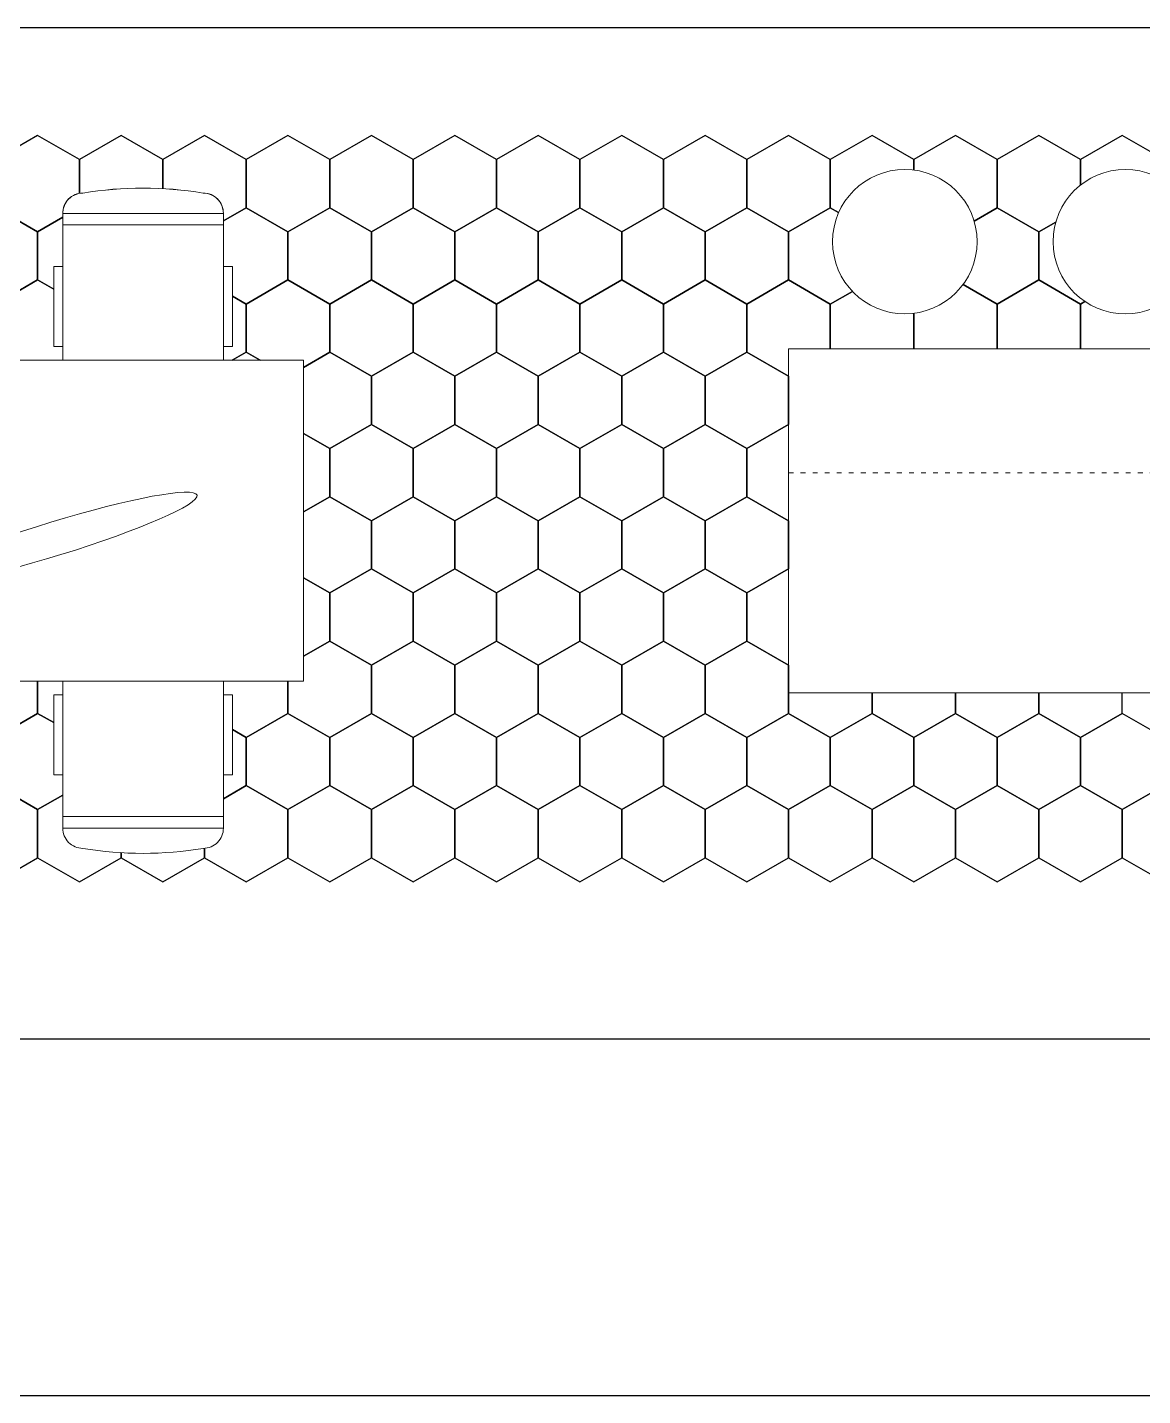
# Model space of a CAD drawing. Extents: x 185064 to 343242, y -369192 to -264966.
# Drawn here: x 249825 to 252603, y -312350 to -308940 of the extents above; entities that cross this region are included whole.
import ezdxf

# ---------------------------------------------------------------- set-up
doc = ezdxf.new("R2010")
doc.units = 0
doc.linetypes.add('ACAD_ISO03W100', pattern=[30, 12, -18])
doc.layers.add('家具里线线', color=8, linetype='Continuous', lineweight=9)
doc.layers.add('打印框', color=4, linetype='Continuous')

# ---------------------------------------------------------------- blocks, each defined once
blk = doc.blocks.new('aweraweter')
at = {"color": 250}
for points in [[(250012.7, -310762), (250012.7, -310677.8), (249908.7, -310617.8), (249804.8, -310677.8), (249804.8, -310797.8), (249908.7, -310857.8), (249971.4, -310821.6)], [(250220.5, -310750.1), (250220.5, -310677.8), (250116.6, -310617.8), (250012.7, -310677.8), (250012.7, -310762)], [(250371.4, -310830.7), (250428.4, -310797.8), (250428.4, -310677.8), (250324.4, -310617.8), (250220.5, -310677.8), (250220.5, -310750.1)], [(252091.1, -310703.7), (252091.1, -310677.8), (251987.2, -310617.8), (251883.3, -310677.8), (251883.3, -310797.8), (251904.1, -310809.8)], [(252241.4, -310831), (252299, -310797.8), (252299, -310677.8), (252195, -310617.8), (252091.1, -310677.8), (252091.1, -310703.7)], [(252506.8, -310741), (252506.8, -310677.8), (252402.9, -310617.8), (252299, -310677.8), (252299, -310797.8), (252402.9, -310857.8), (252445.1, -310833.4)], [(252714.7, -310730.2), (252714.7, -310677.8), (252610.7, -310617.8), (252506.8, -310677.8), (252506.8, -310741)], [(249808.4, -311035.7), (249908.7, -310977.8), (249908.7, -310857.8), (249804.8, -310797.8), (249785.8, -310808.8)], [(250393.9, -311017.9), (250428.4, -311037.8), (250532.3, -310977.8), (250532.3, -310857.8), (250428.4, -310797.8), (250371.4, -310830.7)], [(251904.1, -310809.8), (251883.3, -310797.8), (251779.4, -310857.8), (251779.4, -310977.8), (251883.3, -311037.8), (251938.2, -311006.1)], [(252214, -310988.7), (252299, -311037.8), (252402.9, -310977.8), (252402.9, -310857.8), (252299, -310797.8), (252241.4, -310831)], [(249971.4, -310821.6), (249908.7, -310857.8), (249908.7, -310977.8), (249948.9, -311000.9)], [(252445.1, -310833.4), (252402.9, -310857.8), (252402.9, -310977.8), (252506.8, -311037.8), (252517.7, -311031.5)], [(249948.9, -311000.9), (249908.7, -310977.8), (249808.4, -311035.7)], [(250570.9, -311195.5), (250636.2, -311157.8), (250636.2, -311037.8), (250532.3, -310977.8), (250428.4, -311037.8), (250428.4, -311157.8), (250463, -311177.8)], [(250570.9, -311195.5), (250636.2, -311157.8), (250636.2, -311037.8), (250532.3, -310977.8), (250428.4, -311037.8), (250428.4, -311157.8), (250463, -311177.8)], [(251883.3, -311149), (251883.3, -311037.8), (251779.4, -310977.8), (251675.4, -311037.8), (251675.4, -311157.8), (251779.4, -311217.8)], [(252299, -311149), (252299, -311037.8), (252214, -310988.7)], [(252506.8, -311149), (252506.8, -311037.8), (252402.9, -310977.8), (252299, -311037.8), (252299, -311149)], [(251938.2, -311006.1), (251883.3, -311037.8), (251883.3, -311149)], [(252517.7, -311031.5), (252506.8, -311037.8), (252506.8, -311149)], [(252091.1, -311149), (252091.1, -311060.9)], [(252091.1, -311060.9), (252091.1, -311149)], [(250463, -311177.8), (250428.4, -311157.8), (250393.7, -311177.8)], [(250570.9, -311360), (250636.2, -311397.8), (250740.1, -311337.8), (250740.1, -311217.8), (250636.2, -311157.8), (250570.9, -311195.5)], [(251779.4, -311217.8), (251779.4, -311337.8)], [(251779.4, -311337.8), (251675.4, -311397.8), (251675.4, -311517.8), (251779.4, -311577.8)], [(250570.9, -311555.5), (250636.2, -311517.8), (250636.2, -311397.8), (250570.9, -311360)], [(250570.9, -311555.5), (250636.2, -311517.8), (250636.2, -311397.8), (250570.9, -311360)], [(250570.9, -311720), (250636.2, -311757.8), (250740.1, -311697.8), (250740.1, -311577.8), (250636.2, -311517.8), (250570.9, -311555.5)], [(251779.4, -311577.8), (251779.4, -311697.8)], [(250570.9, -311915.5), (250636.2, -311877.8), (250636.2, -311757.8), (250570.9, -311720)], [(250570.9, -311915.5), (250636.2, -311877.8), (250636.2, -311757.8), (250570.9, -311720)], [(251779.4, -311697.8), (251675.4, -311757.8), (251675.4, -311877.8), (251779.4, -311937.8)], [(250532.3, -311977.8), (250532.3, -312057.8), (250636.2, -312117.8), (250740.1, -312057.8), (250740.1, -311937.8), (250636.2, -311877.8), (250570.9, -311915.5)], [(251779.4, -311937.8), (251779.4, -312057.8), (251883.3, -312117.8), (251987.2, -312057.8), (251987.2, -312006.5)], [(249808.4, -312115.7), (249908.7, -312057.8), (249908.7, -311977.8)], [(249908.7, -311977.8), (249908.7, -312057.8), (249948.9, -312080.9)], [(250393.9, -312097.9), (250428.4, -312117.8), (250532.3, -312057.8), (250532.3, -311977.8)], [(251987.2, -312006.5), (251987.2, -312057.8), (252091.1, -312117.8), (252195, -312057.8), (252195, -312006.5)], [(252195, -312006.5), (252195, -312057.8), (252299, -312117.8), (252402.9, -312057.8), (252402.9, -312006.5)], [(252402.9, -312006.5), (252402.9, -312057.8), (252506.8, -312117.8), (252610.7, -312057.8), (252610.7, -312006.5)], [(249948.9, -312080.9), (249908.7, -312057.8), (249804.8, -312117.8), (249804.8, -312237.8), (249908.7, -312297.8), (249971.4, -312261.6)], [(250371.4, -312270.7), (250428.4, -312237.8), (250428.4, -312117.8), (250393.9, -312097.9)], [(249700.9, -312399.5), (249700.9, -312417.8), (249804.8, -312477.8), (249908.7, -312417.8), (249908.7, -312297.8), (249804.8, -312237.8), (249785.9, -312248.7)], [(249971.4, -312261.6), (249908.7, -312297.8), (249908.7, -312417.8), (250012.7, -312477.8), (250116.6, -312417.8), (250116.6, -312405.2)], [(250324.4, -312394.2), (250324.4, -312417.8), (250428.4, -312477.8), (250532.3, -312417.8), (250532.3, -312297.8), (250428.4, -312237.8), (250371.4, -312270.7)], [(250116.6, -312405.2), (250116.6, -312417.8), (250220.5, -312477.8), (250324.4, -312417.8), (250324.4, -312394.2)]]:
    blk.add_lwpolyline(points, dxfattribs=at)
for points in [[(250532.3, -310857.8), (250636.2, -310797.8), (250636.2, -310677.8), (250532.3, -310617.8), (250428.4, -310677.8), (250428.4, -310797.8)], [(250532.3, -310857.8), (250636.2, -310797.8), (250636.2, -310677.8), (250532.3, -310617.8), (250428.4, -310677.8), (250428.4, -310797.8)], [(250740.1, -310857.8), (250844, -310797.8), (250844, -310677.8), (250740.1, -310617.8), (250636.2, -310677.8), (250636.2, -310797.8)], [(250948, -310857.8), (251051.9, -310797.8), (251051.9, -310677.8), (250948, -310617.8), (250844, -310677.8), (250844, -310797.8)], [(251155.8, -310857.8), (251259.7, -310797.8), (251259.7, -310677.8), (251155.8, -310617.8), (251051.9, -310677.8), (251051.9, -310797.8)], [(251363.7, -310857.8), (251467.6, -310797.8), (251467.6, -310677.8), (251363.7, -310617.8), (251259.7, -310677.8), (251259.7, -310797.8)], [(251571.5, -310857.8), (251675.4, -310797.8), (251675.4, -310677.8), (251571.5, -310617.8), (251467.6, -310677.8), (251467.6, -310797.8)], [(251571.5, -310857.8), (251675.4, -310797.8), (251675.4, -310677.8), (251571.5, -310617.8), (251467.6, -310677.8), (251467.6, -310797.8)], [(251779.4, -310857.8), (251883.3, -310797.8), (251883.3, -310677.8), (251779.4, -310617.8), (251675.4, -310677.8), (251675.4, -310797.8)], [(250636.2, -311037.8), (250740.1, -310977.8), (250740.1, -310857.8), (250636.2, -310797.8), (250532.3, -310857.8), (250532.3, -310977.8)], [(250844, -311037.8), (250948, -310977.8), (250948, -310857.8), (250844, -310797.8), (250740.1, -310857.8), (250740.1, -310977.8)], [(251051.9, -311037.8), (251155.8, -310977.8), (251155.8, -310857.8), (251051.9, -310797.8), (250948, -310857.8), (250948, -310977.8)], [(251259.7, -311037.8), (251363.7, -310977.8), (251363.7, -310857.8), (251259.7, -310797.8), (251155.8, -310857.8), (251155.8, -310977.8)], [(251467.6, -311037.8), (251571.5, -310977.8), (251571.5, -310857.8), (251467.6, -310797.8), (251363.7, -310857.8), (251363.7, -310977.8)], [(251675.4, -311037.8), (251779.4, -310977.8), (251779.4, -310857.8), (251675.4, -310797.8), (251571.5, -310857.8), (251571.5, -310977.8)], [(250740.1, -311217.8), (250844, -311157.8), (250844, -311037.8), (250740.1, -310977.8), (250636.2, -311037.8), (250636.2, -311157.8)], [(250948, -311217.8), (251051.9, -311157.8), (251051.9, -311037.8), (250948, -310977.8), (250844, -311037.8), (250844, -311157.8)], [(251155.8, -311217.8), (251259.7, -311157.8), (251259.7, -311037.8), (251155.8, -310977.8), (251051.9, -311037.8), (251051.9, -311157.8)], [(251363.7, -311217.8), (251467.6, -311157.8), (251467.6, -311037.8), (251363.7, -310977.8), (251259.7, -311037.8), (251259.7, -311157.8)], [(251571.5, -311217.8), (251675.4, -311157.8), (251675.4, -311037.8), (251571.5, -310977.8), (251467.6, -311037.8), (251467.6, -311157.8)], [(251571.5, -311217.8), (251675.4, -311157.8), (251675.4, -311037.8), (251571.5, -310977.8), (251467.6, -311037.8), (251467.6, -311157.8)], [(250844, -311397.8), (250948, -311337.8), (250948, -311217.8), (250844, -311157.8), (250740.1, -311217.8), (250740.1, -311337.8)], [(251051.9, -311397.8), (251155.8, -311337.8), (251155.8, -311217.8), (251051.9, -311157.8), (250948, -311217.8), (250948, -311337.8)], [(251259.7, -311397.8), (251363.7, -311337.8), (251363.7, -311217.8), (251259.7, -311157.8), (251155.8, -311217.8), (251155.8, -311337.8)], [(251467.6, -311397.8), (251571.5, -311337.8), (251571.5, -311217.8), (251467.6, -311157.8), (251363.7, -311217.8), (251363.7, -311337.8)], [(251675.4, -311397.8), (251779.4, -311337.8), (251779.4, -311217.8), (251675.4, -311157.8), (251571.5, -311217.8), (251571.5, -311337.8)], [(250740.1, -311577.8), (250844, -311517.8), (250844, -311397.8), (250740.1, -311337.8), (250636.2, -311397.8), (250636.2, -311517.8)], [(250948, -311577.8), (251051.9, -311517.8), (251051.9, -311397.8), (250948, -311337.8), (250844, -311397.8), (250844, -311517.8)], [(251155.8, -311577.8), (251259.7, -311517.8), (251259.7, -311397.8), (251155.8, -311337.8), (251051.9, -311397.8), (251051.9, -311517.8)], [(251363.7, -311577.8), (251467.6, -311517.8), (251467.6, -311397.8), (251363.7, -311337.8), (251259.7, -311397.8), (251259.7, -311517.8)], [(251571.5, -311577.8), (251675.4, -311517.8), (251675.4, -311397.8), (251571.5, -311337.8), (251467.6, -311397.8), (251467.6, -311517.8)], [(251571.5, -311577.8), (251675.4, -311517.8), (251675.4, -311397.8), (251571.5, -311337.8), (251467.6, -311397.8), (251467.6, -311517.8)], [(250844, -311757.8), (250948, -311697.8), (250948, -311577.8), (250844, -311517.8), (250740.1, -311577.8), (250740.1, -311697.8)], [(251051.9, -311757.8), (251155.8, -311697.8), (251155.8, -311577.8), (251051.9, -311517.8), (250948, -311577.8), (250948, -311697.8)], [(251259.7, -311757.8), (251363.7, -311697.8), (251363.7, -311577.8), (251259.7, -311517.8), (251155.8, -311577.8), (251155.8, -311697.8)], [(251467.6, -311757.8), (251571.5, -311697.8), (251571.5, -311577.8), (251467.6, -311517.8), (251363.7, -311577.8), (251363.7, -311697.8)], [(251675.4, -311757.8), (251779.4, -311697.8), (251779.4, -311577.8), (251675.4, -311517.8), (251571.5, -311577.8), (251571.5, -311697.8)], [(250740.1, -311937.8), (250844, -311877.8), (250844, -311757.8), (250740.1, -311697.8), (250636.2, -311757.8), (250636.2, -311877.8)], [(250948, -311937.8), (251051.9, -311877.8), (251051.9, -311757.8), (250948, -311697.8), (250844, -311757.8), (250844, -311877.8)], [(251155.8, -311937.8), (251259.7, -311877.8), (251259.7, -311757.8), (251155.8, -311697.8), (251051.9, -311757.8), (251051.9, -311877.8)], [(251363.7, -311937.8), (251467.6, -311877.8), (251467.6, -311757.8), (251363.7, -311697.8), (251259.7, -311757.8), (251259.7, -311877.8)], [(251571.5, -311937.8), (251675.4, -311877.8), (251675.4, -311757.8), (251571.5, -311697.8), (251467.6, -311757.8), (251467.6, -311877.8)], [(251571.5, -311937.8), (251675.4, -311877.8), (251675.4, -311757.8), (251571.5, -311697.8), (251467.6, -311757.8), (251467.6, -311877.8)], [(250844, -312117.8), (250948, -312057.8), (250948, -311937.8), (250844, -311877.8), (250740.1, -311937.8), (250740.1, -312057.8)], [(251051.9, -312117.8), (251155.8, -312057.8), (251155.8, -311937.8), (251051.9, -311877.8), (250948, -311937.8), (250948, -312057.8)], [(251259.7, -312117.8), (251363.7, -312057.8), (251363.7, -311937.8), (251259.7, -311877.8), (251155.8, -311937.8), (251155.8, -312057.8)], [(251467.6, -312117.8), (251571.5, -312057.8), (251571.5, -311937.8), (251467.6, -311877.8), (251363.7, -311937.8), (251363.7, -312057.8)], [(251675.4, -312117.8), (251779.4, -312057.8), (251779.4, -311937.8), (251675.4, -311877.8), (251571.5, -311937.8), (251571.5, -312057.8)], [(250532.3, -312297.8), (250636.2, -312237.8), (250636.2, -312117.8), (250532.3, -312057.8), (250428.4, -312117.8), (250428.4, -312237.8)], [(250532.3, -312297.8), (250636.2, -312237.8), (250636.2, -312117.8), (250532.3, -312057.8), (250428.4, -312117.8), (250428.4, -312237.8)], [(250740.1, -312297.8), (250844, -312237.8), (250844, -312117.8), (250740.1, -312057.8), (250636.2, -312117.8), (250636.2, -312237.8)], [(250948, -312297.8), (251051.9, -312237.8), (251051.9, -312117.8), (250948, -312057.8), (250844, -312117.8), (250844, -312237.8)], [(251155.8, -312297.8), (251259.7, -312237.8), (251259.7, -312117.8), (251155.8, -312057.8), (251051.9, -312117.8), (251051.9, -312237.8)], [(251363.7, -312297.8), (251467.6, -312237.8), (251467.6, -312117.8), (251363.7, -312057.8), (251259.7, -312117.8), (251259.7, -312237.8)], [(251571.5, -312297.8), (251675.4, -312237.8), (251675.4, -312117.8), (251571.5, -312057.8), (251467.6, -312117.8), (251467.6, -312237.8)], [(251571.5, -312297.8), (251675.4, -312237.8), (251675.4, -312117.8), (251571.5, -312057.8), (251467.6, -312117.8), (251467.6, -312237.8)], [(251779.4, -312297.8), (251883.3, -312237.8), (251883.3, -312117.8), (251779.4, -312057.8), (251675.4, -312117.8), (251675.4, -312237.8)], [(251987.2, -312297.8), (252091.1, -312237.8), (252091.1, -312117.8), (251987.2, -312057.8), (251883.3, -312117.8), (251883.3, -312237.8)], [(252195, -312297.8), (252299, -312237.8), (252299, -312117.8), (252195, -312057.8), (252091.1, -312117.8), (252091.1, -312237.8)], [(252402.9, -312297.8), (252506.8, -312237.8), (252506.8, -312117.8), (252402.9, -312057.8), (252299, -312117.8), (252299, -312237.8)], [(252610.7, -312297.8), (252714.7, -312237.8), (252714.7, -312117.8), (252610.7, -312057.8), (252506.8, -312117.8), (252506.8, -312237.8)], [(250636.2, -312477.8), (250740.1, -312417.8), (250740.1, -312297.8), (250636.2, -312237.8), (250532.3, -312297.8), (250532.3, -312417.8)], [(250844, -312477.8), (250948, -312417.8), (250948, -312297.8), (250844, -312237.8), (250740.1, -312297.8), (250740.1, -312417.8)], [(251051.9, -312477.8), (251155.8, -312417.8), (251155.8, -312297.8), (251051.9, -312237.8), (250948, -312297.8), (250948, -312417.8)], [(251259.7, -312477.8), (251363.7, -312417.8), (251363.7, -312297.8), (251259.7, -312237.8), (251155.8, -312297.8), (251155.8, -312417.8)], [(251467.6, -312477.8), (251571.5, -312417.8), (251571.5, -312297.8), (251467.6, -312237.8), (251363.7, -312297.8), (251363.7, -312417.8)], [(251675.4, -312477.8), (251779.4, -312417.8), (251779.4, -312297.8), (251675.4, -312237.8), (251571.5, -312297.8), (251571.5, -312417.8)], [(251883.3, -312477.8), (251987.2, -312417.8), (251987.2, -312297.8), (251883.3, -312237.8), (251779.4, -312297.8), (251779.4, -312417.8)], [(252091.1, -312477.8), (252195, -312417.8), (252195, -312297.8), (252091.1, -312237.8), (251987.2, -312297.8), (251987.2, -312417.8)], [(252299, -312477.8), (252402.9, -312417.8), (252402.9, -312297.8), (252299, -312237.8), (252195, -312297.8), (252195, -312417.8)], [(252506.8, -312477.8), (252610.7, -312417.8), (252610.7, -312297.8), (252506.8, -312237.8), (252402.9, -312297.8), (252402.9, -312417.8)], [(252714.7, -312477.8), (252818.6, -312417.8), (252818.6, -312297.8), (252714.7, -312237.8), (252610.7, -312297.8), (252610.7, -312417.8)]]:
    blk.add_lwpolyline(points, close=True, dxfattribs=at)
at = {"color": 3}
blk.add_lwpolyline([(250393.7, -311177.8), (250428.4, -311157.8), (250428.4, -311037.8), (250393.9, -311017.9)], dxfattribs=at)
at = {"layer": '家具里线线', "color": 3}
for p, q in [((249971.4, -310811.2), (249971.4, -311177.8)), ((250371.4, -310811.7), (249971.4, -310811.7)), ((250371.4, -311177.8), (250371.4, -310811.2)), ((250371.4, -310840.7), (249971.4, -310840.7)), ((250570.9, -311177.8), (246590.9, -311177.8)), ((250570.9, -311177.8), (250570.9, -311977.8)), ((250570.9, -311977.8), (246590.9, -311977.8)), ((249971.4, -312344.3), (249971.4, -311977.8)), ((250371.4, -312314.8), (249971.4, -312314.8)), ((250371.4, -312343.8), (249971.4, -312343.8))]:
    blk.add_line(p, q, dxfattribs=at)
at = {"layer": '家具里线线', "color": 3, "linetype": 'ACAD_ISO03W100'}
blk.add_line((251779.4, -311458.8), (254959.4, -311458.8), dxfattribs=at)
at = {"layer": '家具里线线', "color": 250}
for points in [[(249804.8, -312477.8), (249908.7, -312417.8), (250012.7, -312477.8), (250116.6, -312417.8), (250220.5, -312477.8), (250324.4, -312417.8), (250428.4, -312477.8), (250428.4, -312477.8), (250532.3, -312417.8), (250636.2, -312477.8), (250740.1, -312417.8), (250844, -312477.8), (250948, -312417.8), (251051.9, -312477.8), (251155.8, -312417.8), (251259.7, -312477.8), (251363.7, -312417.8), (251467.6, -312477.8), (251571.5, -312417.8), (251675.4, -312477.8), (251779.4, -312417.8), (251883.3, -312477.8), (251987.2, -312417.8), (252091.1, -312477.8), (252195, -312417.8), (252299, -312477.8), (252402.9, -312417.8), (252506.8, -312477.8), (252610.7, -312417.8), (252714.7, -312477.8)], [(252714.7, -310677.8), (252610.7, -310617.8), (252506.8, -310677.8), (252506.8, -310677.8), (252402.9, -310617.8), (252299, -310677.8), (252195, -310617.8), (252091.1, -310677.8), (251987.2, -310617.8), (251883.3, -310677.8), (251779.4, -310617.8), (251675.4, -310677.8), (251571.5, -310617.8), (251467.6, -310677.8), (251363.7, -310617.8), (251259.7, -310677.8), (251155.8, -310617.8), (251051.9, -310677.8), (250948, -310617.8), (250844, -310677.8), (250740.1, -310617.8), (250636.2, -310677.8), (250532.3, -310617.8), (250428.4, -310677.8), (250324.4, -310617.8), (250220.5, -310677.8), (250220.5, -310677.8), (250116.6, -310617.8), (250012.7, -310677.8), (249908.7, -310617.8), (249804.8, -310677.8)]]:
    blk.add_lwpolyline(points, dxfattribs=at)
at = {"layer": '家具里线线', "color": 3}
for points in [[(250371.4, -310811.7), (250371.4, -310944.2), (250393.9, -310944.2), (250393.9, -311143.7), (250371.4, -311143.7), (250371.4, -311177.8), (249971.4, -311177.8), (249971.4, -311143.7), (249948.9, -311143.7), (249948.9, -310944.2), (249971.4, -310944.2), (249971.4, -310811.7, -0.417111), (250021.4, -310761.2, -0.083333), (250321.4, -310761.2, -0.417111)], [(250371.4, -312343.8), (250371.4, -312211.3), (250393.9, -312211.3), (250393.9, -312011.8), (250371.4, -312011.8), (250371.4, -311977.8), (249971.4, -311977.8), (249971.4, -312011.8), (249948.9, -312011.8), (249948.9, -312211.3), (249971.4, -312211.3), (249971.4, -312343.8, 0.417111), (250021.4, -312394.3, 0.083333), (250321.4, -312394.3, 0.417111)]]:
    blk.add_lwpolyline(points, format="xyb", close=True, dxfattribs=at)
for points in [[(249948.9, -311143.7), (249971.4, -311143.7), (249971.4, -310944.2), (249948.9, -310944.2)], [(250393.9, -311143.7), (250371.4, -311143.7), (250371.4, -310944.2), (250393.9, -310944.2)], [(251779.4, -311149), (254959.4, -311149), (254959.4, -312006.5), (251779.4, -312006.5)], [(249948.9, -312011.8), (249971.4, -312011.8), (249971.4, -312211.3), (249948.9, -312211.3)], [(250393.9, -312011.8), (250371.4, -312011.8), (250371.4, -312211.3), (250393.9, -312211.3)]]:
    blk.add_lwpolyline(points, close=True, dxfattribs=at)
blk.add_lwpolyline([(250371.4, -311977.8), (250371.4, -312344.3)], dxfattribs=at)
for centre in [(252068.9, -310882.3), (252618.4, -310882.3)]:
    blk.add_circle(centre, 180, dxfattribs=at)
for centre, radius, start, end in [((250021.4, -310811.2), 50, 90, 180), ((250171.4, -311655), 906.2, 80.4727, 99.5273), ((250321.4, -310811.2), 50, 0, 90)]:
    blk.add_arc(centre, radius, start, end, dxfattribs=at)
blk.add_ellipse((249954.4, -311621.7), major_axis=(-351.8, -107.8), ratio=0.114647, dxfattribs=at)
at = {"layer": '打印框', "color": 8}
blk.add_lwpolyline([(245959.8, -310348.2), (255996.5, -310348.2), (255996.5, -312869.8), (245959.8, -312869.8)], close=True, dxfattribs=at)

msp = doc.modelspace()

# ---------------------------------------------------------------- linework, layer by layer
at = {"color": 8}
msp.add_line((185063.7, -312350), (287702.1, -312350), dxfattribs=at)

# ---------------------------------------------------------------- block references
msp.add_blockref('aweraweter', (-58.7, 1408.3))

doc.saveas('drawing.dxf')
